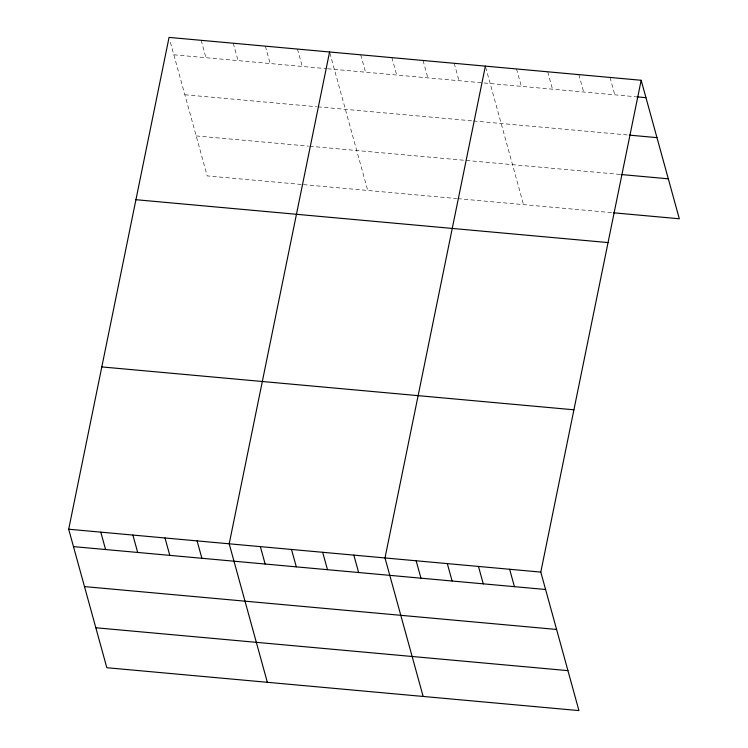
<?xml version="1.0" encoding="UTF-8"?>
<svg xmlns="http://www.w3.org/2000/svg" width="748" height="748" viewBox="0 0 748 748"><rect width="100%" height="100%" fill="white"/><g stroke="black" fill="none" stroke-linecap="round" stroke-linejoin="round"><path stroke-width="0.56" stroke-dasharray="3.74 2.81" d="M173.854 54.8L326.343 68.648M327.493 68.751L635.576 96.726M184.859 94.762L316.713 106.74M317.863 106.842L472.325 120.867M473.475 120.97L628.114 135.014M196.2 135.93L308.559 146.141M309.709 146.243L619.84 174.406M301.229 184.438L207.205 175.902L170.254 41.748M303.52 184.644L456.589 198.547M457.739 198.65L612.388 212.694M610.013 77.446L614.8 94.846M578.849 74.613L583.646 92.013M547.695 71.789L552.482 89.18M516.531 68.956L521.328 86.357M485.676 67.217L523.525 204.625M454.214 63.3L459.001 80.691M423.05 60.466L427.847 77.867M391.896 57.633L396.683 75.034M360.732 54.81L365.529 72.201M329.877 53.061L367.726 190.478M297.47 49.059L302.267 66.46M265.372 46.142L270.159 63.543M233.264 43.234L238.06 60.625M201.165 40.317L205.952 57.718"/><path stroke-width="1.12" d="M641.167 80.279L540.795 572.098L578.943 710.6L106.833 667.721L68.685 529.229L169.057 37.4L641.167 80.279L679.315 218.771L613.538 212.797M329.578 51.977L229.197 543.805L267.345 682.298M485.377 66.123L384.996 557.952L423.144 696.453M636.726 96.838L645.963 97.67M629.274 135.117L656.968 137.632M620.999 174.518L668.31 178.809M135.93 199.707L608.049 242.576M101.803 366.922L573.922 409.801M68.685 529.229L540.795 572.098M73.472 546.62L545.582 589.499M84.477 586.591L556.596 629.461M95.819 627.759L567.938 670.638M509.631 569.275L514.428 586.666M478.477 566.442L483.264 583.842M447.313 563.609L452.11 581.009M416.159 560.785L420.946 578.176M353.841 555.119L358.629 572.519M322.678 552.295L327.474 569.686M291.514 549.462L296.311 566.862M260.36 546.629L265.147 564.029M197.098 540.888L201.885 558.288M164.99 537.971L169.787 555.371M132.892 535.054L137.679 552.454M100.784 532.146L105.58 549.537"/></g></svg>
